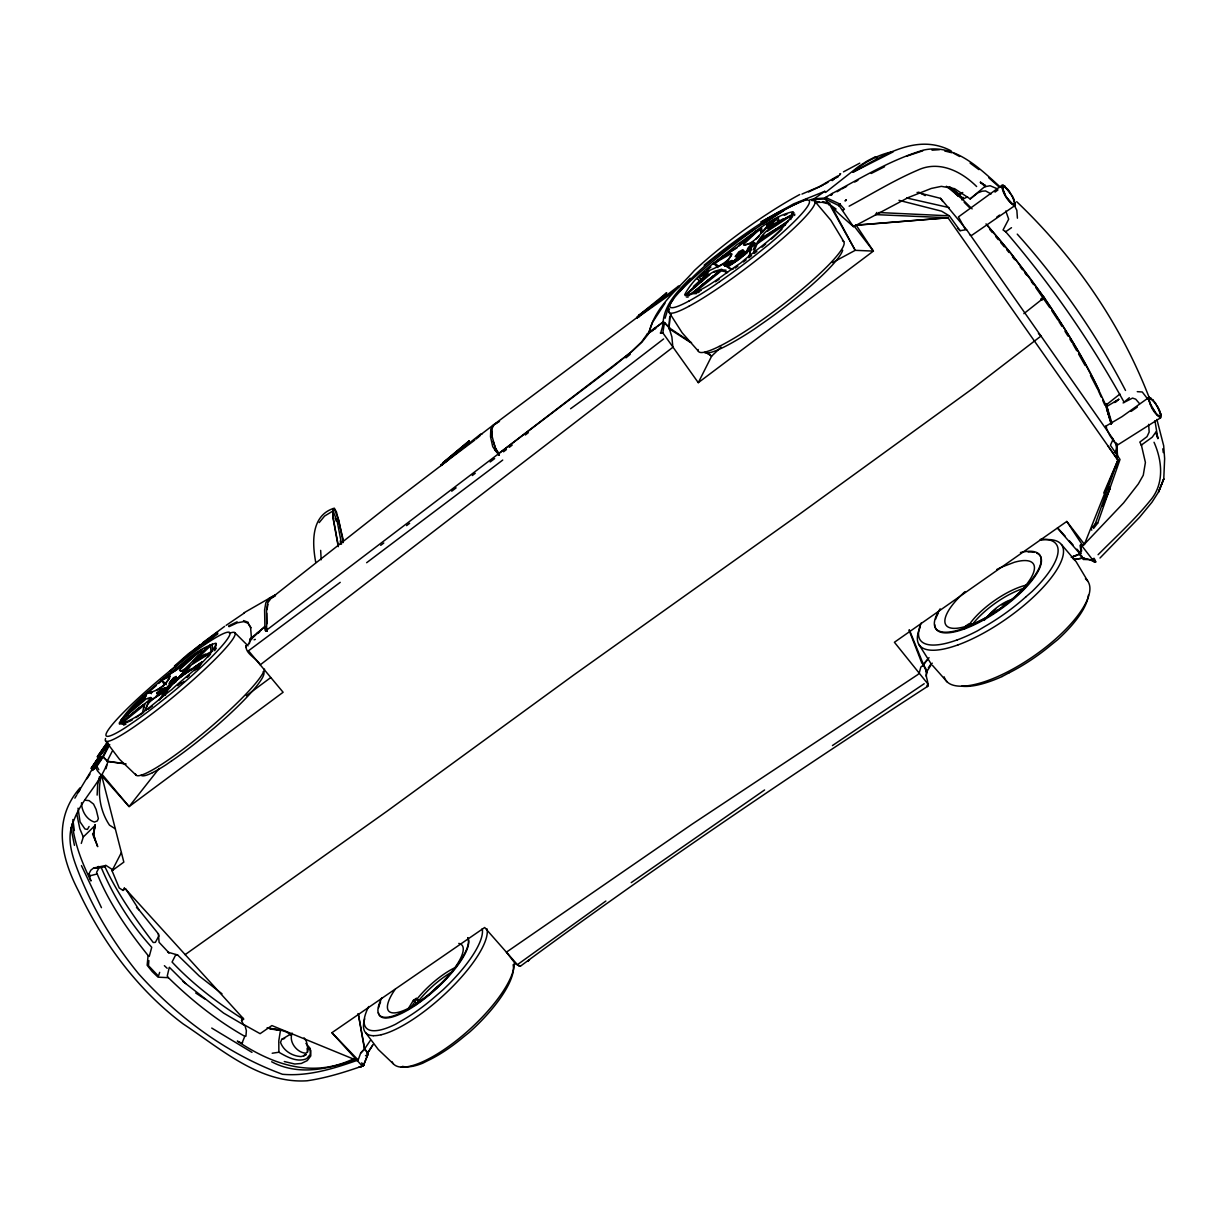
<?xml version="1.0" encoding="UTF-8"?>
<svg xmlns="http://www.w3.org/2000/svg" width="1226" height="1226" viewBox="0 0 1226 1226"><rect width="100%" height="100%" fill="white"/><g stroke="black" fill="none" stroke-linecap="round" stroke-linejoin="round"><path stroke-width="1.5" d="M125.757 888.988L139.197 910.075L158.384 933.86L159.089 942.304L169.081 952.954L167.732 952.142L177.601 954.962L199.21 976.003L221.998 993.796M697.701 278.716L696.92 278.67L700.996 281.857M164.575 690.376L156.346 695.893L163.196 692.292L165.096 690.866L156.867 695.479M441.85 464.899L440.977 465.482L480.761 434.035L481.772 434.341M1081.301 555.301L1083.554 559.439C1087.018 555.838 1099.569 567.132 1094.052 558.29L1092.213 559.24L1082.022 546.03L1080.075 545.264L1080.98 551.439M181.54 675.541L178.843 677.733L180.191 676.798M251.56 639.834L250.625 627.773L248.112 623.252L243.698 621.628L237.2 622.839L229.001 626.701M303.757 1055.923C309.718 1052.077 301.902 1057.532 299.88 1056.475C291.558 1055.724 283.344 1050.391 280.524 1042.376L281.796 1039.158L284.677 1038.468M492.101 437.253L492.27 431.659M691.556 342.713L669.886 328.277L664.492 322.499L662.546 322.331C664.446 325.457 657.964 336.016 662.776 332.721L660.431 332.92L663.22 333.242M714.942 262.762L712.919 264.096L723.509 256.341M754.312 244.464L754.327 243.652C756.779 239.239 744.381 249.338 748.105 250.456L751.492 247.759L742.987 255.269L754.312 244.464L747.293 250.349L749.117 249.859M790.801 219.561L791.23 215.5L792.563 214.749L767.415 231.239M678.055 286.7L678.576 286.056L636.616 318.224L639.359 316.538M97.13 795.107L97.636 784.977L99.505 776.564M830.891 195.348L831.642 193.8C861.403 177.785 890.643 159.978 923.193 150.17C954.426 143.059 979.313 168.131 1000.416 187.149M78.035 808.179L80.073 821.88L84.946 828.975L87.429 829.435L89.1 826.493M794.632 215.454L794.724 214.029M158.384 933.86L158.874 936.02L155.334 942.396L153.204 942.487C135.121 918.596 117.619 893.938 104.915 866.705L105.681 865.234L113.129 870.046M664.17 323.833L663.097 322.285L649.075 332.369C655.282 306.393 677.58 289.627 694.376 270.502C724.888 241.982 766.894 212.221 799.766 194.52M750.848 249.322L750.925 248.434M254.058 639.819L255.33 639.374M148.101 955.514L149.25 956.418L151.733 947.3C130.569 924.021 113.65 896.819 101.39 867.885L100.593 867.012L98.678 868.452L96.578 872.33C108.608 902.643 127.749 930.09 148.101 955.514L147.151 965.26L152.193 971.559L158.062 977.168L168.406 977.689C191.394 1000.201 216.787 1020.476 244.802 1036.338L245.936 1036.169L246.38 1030.652L245.001 1025.656L223.576 1013.074L182.689 981.229M352.935 1059.111C312.032 1078.405 272.494 1064.582 237.292 1041.104L241.951 1043.265L244.802 1036.338M996.876 188.62L990.133 185.739L985.106 186.704L985.336 185.632L980.294 182.337L985.352 186.536L984.386 184.881M749.898 255.437L748.779 257.016L751.262 248.434L726.819 266.839L731.278 269.429L732.995 268.877L731.278 269.429M80.119 787.782C52.381 819.366 61.024 857.388 78.587 891.21C102.831 942.61 137.45 989.719 183.195 1023.955C220.389 1048.414 259.544 1083.953 307.082 1080.78C326.346 1078.006 345.088 1072.091 363.356 1065.7L363.524 1064.26L361.563 1062.911M791.95 215.807L792.042 215.01L791.199 216.282M267.145 631.329L265.199 630.578L264.601 626.93L266.548 628.463L264.601 626.93L250.365 638.639L249.384 643.589M669.258 328.491L671.894 336.951L672.859 347.28L260.234 664.844C257.108 658.408 245.031 653.933 246.15 645.734L249.062 643.604L250.365 638.639M922.872 664.982L923.638 665.013L920.849 667.021L919.148 673.38L917.692 674.683L691.939 824.27L506.399 952.173L515.717 964.096L520.437 966.18C652.891 868.33 789.375 776.165 927.454 686.468C929.339 681.441 924.22 676.231 927.132 670.944L923.638 665.013L909.416 630.026M1156.792 434.234L1155.735 432.257L1157.85 438.647L1154.953 420.687M77.223 794.019L92.149 769.254L101.574 756.794L103.168 756.871L107.781 761.515L126.125 763.982M358.283 1013.657L364.643 1048.858L360.659 1053.119L358.161 1060.015C334.054 1068.52 308.385 1076.597 282.486 1074.283C227.101 1053.9 177.724 1017.457 138.507 973.659C114.018 943.713 93.666 910.228 79.307 874.291C72.549 857.097 65.33 837.971 74.004 820.056C81.422 799.781 98.877 784.395 106.616 764.963M162.353 679.587L160.821 680.568L168.161 675.71L170.138 675.787C166.905 684.69 157.464 690.943 148.453 692.92C145.618 691.571 150.767 691.786 151.457 693.717M338.253 546.673L333.089 518.429L332.936 508.606L334.346 508.192L336.491 512.039L343.203 539.655M753.729 252.51L757.009 243.974L784.379 224.894M210.182 653.719L210.581 652.876L192.896 663.956M160.851 698.161L159.181 699.663L169.571 685.886L163.257 691.725L148.346 702.1L145.235 709.9L146.446 709.655L145.235 709.9M926.182 676.17L927.132 670.944L926.013 670.683M663.097 322.285C664.461 304.155 678.254 290.501 690.269 278.271M266.992 609.705L267.927 604.357M605.874 901.033L517.403 964.678L484.668 927.5L331.909 1032.706L360.659 1064.321L363.356 1065.7L368.275 1053.44L364.643 1048.858L360.659 1053.119M106.064 768.702L107.781 761.515L103.168 756.871L96.869 766.373L98.785 769.775M246.15 645.734L246.242 647.696M209.554 646.025L209.937 645.06L192.85 661.611M1109.898 489.082L1109.331 487.212L1109.898 489.082L1102.572 506.246M101.314 775.675C97.084 792.226 99.919 810.953 109.512 825.159L115.382 828.883M148.867 960.571L148.499 965.705L158.46 976.126L159.671 972.356M92.563 833.956L97.697 846.645L93.345 833.971L95.092 824.608M93.345 833.971L95.23 825.083M417.913 1002.914L418.495 1000.171L416.288 998.378L413.392 1000.324L407.492 1009.918M159.686 699.709L172.207 683.725L181.816 675.373L183.379 672.246L176.36 680.032L178.598 677.626M358.942 1067.279L363.187 1065.685L363.693 1064.306L363.356 1065.7L359.203 1067.156M927.454 686.468L927.791 683.602L927.454 686.468L928.021 684.123L894.413 642.271L1066.789 521.448L1084.428 544.298L1082.022 546.03M142.645 711.785L144.499 704.873L123.259 722.237L127.948 722.359M1153.206 400.243L1149.16 397.27L1122.005 416.656L1105.561 426.326L1109.837 435.552L1114.541 442.264L1117.591 444.44M360.398 1066.835L363.356 1065.7L363.8 1064.183M665.074 318.254L668.768 306.285L673.534 298.853M520.437 966.18L518.552 965.582L520.284 966.165M830.983 194.198L825.604 197.417L825.052 198.888C832.883 209.171 843.825 218.044 853.449 226.657L908.374 197.509L931.331 188.436L941.369 186.352L954.518 188.651L970.226 198.964L977.796 192.896L982.149 191.195L985.566 190.934L991.114 193.953M363.448 1065.563L368.275 1053.44L364.505 1049.088L358.222 1013.749M96.869 766.373C82.663 778.755 103.689 759.829 101.574 756.794L103.122 757.208L109.742 744.565M92.885 769.683L95.322 766.924L96.946 766.848L95.23 766.648L92.548 770.035M528.222 960.893L529.494 959.927L528.253 960.77M826.585 198.06L825.604 197.417L839.641 203.914L839.166 205.723L853.449 226.657M143.611 696.445L143.825 695.678L143.12 696.215L145.388 699.709M773.897 220.511L774.158 219.577L762.357 232.48M733.409 263.008L735.11 261.245L731.968 263.897M839.473 206.075L839.641 203.914M778.341 217.921L778.602 217.079L777.805 217.676L779.414 220.91M927.469 686.391L927.791 683.602M81.284 843.411L83.291 836.975L79.828 828.761L76.702 813.666M1115.17 452.655L1117.254 446.54L1113.147 439.184L966.578 229.66L940.603 198.367L917.063 192.39M181.709 667.818L201.892 649.596L182.781 665.335L179.594 670.193L180.666 671.296L185.203 668.783L198.244 655.389L209.447 645.857M183.118 673.917L183.394 673.074L180.314 675.94M753.162 249.859C759.093 235.208 777.33 230.181 788.655 220.603L770.495 233.109M357.072 1060.521L271.881 1025.564L260.111 1033.671L243.315 1024.323L241.522 1020.66L242.549 1017.595M245.782 647.359L246.211 646.133M1093.592 528.421L1097.714 523.104L1120.028 459.459L1110.404 445.237L1113.147 439.184M1092.259 527.701L1095.339 523.717L1117.913 460.118L948.005 217.753L875.487 214.611L876.881 212.435M143.534 708.322L144.821 703.954L135.841 710.298M1084.428 544.298L1117.913 460.118L1108.212 446.295M747.293 252.495L743.799 255.36L744.534 254.993M744.55 243.514L761.392 227.53L762.281 231.959M1116.043 467.719L1117.989 462.922M747.293 250.349L751.875 245.016L755.124 243.33M194.26 667.342L202.535 661.611L179.41 677.288L195.271 660.998L210.044 653.044M671.373 314.208L669.948 317.641L669.028 328.66L689.564 341.885M671.005 314.484L669.565 317.917L669.028 328.66L669.886 328.277M197.34 653.151L197.708 652.278L184.452 663.511M1103.737 493.021L1117.913 460.118M211.837 644.999L212.236 644.11L212.558 651.435M831.58 194.919L832.209 193.478L832.285 194.505M733.301 261.077C731.907 258.732 725.991 263.759 723.754 265.352L727.171 265L733.439 260.786L727.708 263.222L724.673 266.257L732.29 262.517M840.055 174.567L840.561 173.678L839.243 175.379M251.636 638.731L264.893 626.501L264.601 610.012L265.797 602.824L269.184 598.365L275.482 595.054M731.631 254.763L727.57 261.031L724.827 262.916M176.467 678.07L176.299 677.242C174.107 677.534 167.625 683.081 170.981 683.572L175.517 679.327M93.038 769.468L102.248 757.346L108.853 744.718M200.941 654.883L200.528 651.466L201.6 650.5M157.434 693.257L164.728 688.062L163.303 690.667L165.357 687.847L160.989 689.058L156.621 693.104L157.74 693.502L165.249 688.583M828.929 205.049L829.374 204.129L822.248 202.305L815.198 202.489M112.24 751.216L107.183 761.223L123.887 763.537M265.674 630.823L613.368 366.451L631.39 351.77L641.55 341.962L647.359 333.886L662.546 322.331L664.14 323.327L664.492 322.499L662.822 332.859L698.284 382.665L711.662 356.107L721.133 347.111M241.522 1020.66L243.79 1019.082L125.282 888.758L122.998 890.413L119.213 887.961L112.026 870.736L121.389 852.576M498.216 454.861L499.166 455.168L495.227 450.432L495.932 449.068L493.159 441.345M1092.213 559.24L1093.883 561.585L1095.783 561.891L1092.228 559.776L1083.554 559.439L1079.447 554.428L1081.623 550.903L1080.719 544.712L1082.681 545.478L1066.789 521.448M122.998 890.413L124.439 887.701M1102.71 505.602L1110.097 487.979L1108.702 487.749L1110.02 489.205L1108.626 488.975M637.888 316.89L494.308 424.257L492.178 428.196L491.948 435.674L495.994 450.77M496.821 423.185L492.929 425.315L490.783 429.253L490.523 436.747L492.714 446.601L495.227 450.432M92.011 768.411L106.049 746.895M74.878 798.157L76.671 795.168M78.464 792.165L80.257 789.161M97.191 759.338L91.061 768.503L107.842 743.584M164.483 695.326L165.495 694.958L164.483 695.326C171.839 682.008 184.835 673.488 197.738 666.193M1083.769 544.85L1123.598 502.905L1138.326 483.933L1143.26 475.259L1145.406 462.478L1141.375 445.053L1152.225 437.207L1155.735 432.257M963.406 197.417L962.287 199.148L972.111 208.895M92.073 768.166L93.299 766.281M107.06 742.925L97.237 756.871L107.75 741.715M174.276 682.468L175.272 680.92L174.598 682.821M86.954 778.786L89.988 774.127M372.98 1044.69L367.202 1053.67L367.923 1054.682L365.501 1055.724M164.545 689.778C165.035 690.667 170.199 681.717 175.272 680.92M164.866 690.146L171.916 683.311L175.594 681.288M214.642 650.669L216.358 648.033M372.597 1045.441L367.202 1053.67L368.275 1053.44M1117.422 445.115L1160.639 417.79L1160.976 414.419L1157.819 406.909M196.558 659.281L210.458 645.887L211.087 652.263M364.505 1049.088L370.252 1040.567M157.173 696.016L160.989 693.058M742.251 253.583L743.875 250.855L739.263 252.464L735.968 256.816L740.519 255.115L742.251 253.583L735.156 256.571L738.834 251.836L742.91 249.675L743.615 250.947L738.619 256.326M98.172 757.775L108.194 743.14M169.617 678.33L163.916 685.564L156.054 690.575M928.343 667.802L930.795 664.277M102.294 752.795L106.325 747.017M359.754 1067.08L363.187 1065.685M809.773 199.945L814.416 198.597L824.776 191.333L825.573 192.451L858.307 166.705L867.364 160.882L875.487 156.744L877.157 157.97M727.692 264.111L727.202 264.801L730.573 262.134L729.378 262.778M1149.222 399.293L1149.819 398.45C1155.689 401.898 1159.26 409.178 1160.562 415.737L1158.631 416.104L1156.7 414.281M1149.16 397.27L1148.471 398.22C1149.927 405.653 1153.973 413.928 1160.639 417.79M96.072 761.346L100.134 755.691M104.179 750.036L106.218 747.216M448.593 459.842L389.623 504.821L271.053 598.288L267.758 602.824L266.517 609.966L266.67 631.129L264.893 626.501M752.81 245.706L754.327 243.652M106.861 745.806L108.486 743.63M763.737 234.902L758.342 242.38L759.063 241.706M160.499 692.675L158.338 694.345M839.733 174.674L840.469 173.694M922.626 665.672L924.665 662.975M932.25 663.159L926.641 671.848L923.255 664.722L927.438 659.879M93.391 769.422L95.23 766.648L96.839 766.572L95.291 766.449M646.317 310.178L638.424 315.695L666.592 292.891L664.369 295.742M180.283 677.319L181.816 675.373M159.165 768.426L129.098 806.585L97.482 770.878L95.322 766.924M177.525 679.342L176.36 680.032L181.693 674.744M845.833 200.681L846.201 199.93L844.913 200.88M1099.998 558.014L1139.475 517.372L1151.98 502.216L1158.555 491.948L1163.765 478.937L1164.639 458.616L1163.673 445.666L1156.884 419.445M466.723 443.935L469.251 440.839L442.693 462.999L456.118 453.176M167.211 689.426L168.682 687.617M665.028 303.174L652.523 322.331L648.217 334.208L642.056 342.008L631.237 352.031L498.89 453.421L499.166 455.168L495.932 449.068L498.89 453.421M929.047 657.688L922.642 665.136L923.638 665.013M319.189 522.613L324.584 516.054L332.522 511.242M189.632 667.235L181.448 676.522M169.617 686.437L168.836 687.388L170.138 686.391M170.981 683.572L176.268 676.445L173.448 677.748L168.989 683.587L174.046 681.258M679.786 291.328C700.552 265.965 728.029 247.407 754.618 228.741M679.618 286.378L669.549 294.93L638.7 316.722M738.113 254.931L741.577 252.326L738.113 254.931L738.665 257.199M178.567 678.821L176.36 680.032M160.652 690.958L159.717 691.954L162.782 689.502L164.728 690.483L162.184 689.732L160.652 690.958L161.694 692.521L159.457 694.606L162.552 692.016L161.663 692.506M961.705 199.853L967.544 196.773M734.573 262.058L737.914 259.069L728.505 265.061L737.807 259.881L737.025 260.648M709.762 274.67L686.254 294.792L705.778 276.417L714.222 271.39L721.746 269.214L691.066 294.025L713.624 275.651M687.863 292.799L707.264 274.425L707.954 272.494L701.992 274.823M176.146 681.472L175.41 682.208M772.671 221.538L767.032 227.959L783.353 218.764M144.254 700.582L121.006 720.306C130.37 712.321 138.216 700.291 150.783 697.456L151.656 698.054L150.599 699.081L128.684 716.352M748.596 256.678L749.622 256.28L750.435 249.66M169.602 671.48L199.731 645.014M189.616 665.059L183.517 670.806L181.555 671.158L180.498 670.132M1074.574 559.853L1072.52 558.274M171.579 681.503C177.617 677.426 170.276 680.675 172.268 683.434M749.101 250.472L751.293 248.326M749.653 247.79L753.101 245.338L749.653 247.79L750.205 250.027M169.111 687.081C162.92 695.065 145.296 700.077 146.446 709.655M755.63 239.376L759.093 236.02M734.803 260.678C739.585 257.154 735.324 262.992 734.619 259.958C737.7 257.736 743.6 250.073 746.649 252.418L742.19 256.495M735.11 261.107L740.535 255.36L746.45 251.728M737.041 259.468L744.197 254.089L746.128 251.299M125.052 720.137L120.424 723.386L128.378 716.321M197.034 669.396L199.777 666.806M477.971 436.992L479.826 435.23M693.426 286.501L707.632 273.49L699.126 277.474L702.268 280.631M695.816 291.527L721.271 270.869L727.6 272.141M97.544 868.192L94.433 867.855L104.976 865.648M1139.613 403.706L1135.705 399.17L1132.548 398.082L1123.123 402.94L1129.33 397.76M129.558 711.218L144.821 697.609L146.047 695.556L145.327 694.544M205.079 649.489L195.608 659.343L205.386 654.117M132.975 708.643L141.511 701.011M748.657 251.054L740.443 258.349L727.922 266.885L732.183 269.383M1098.082 554.734C1115.568 537.08 1134.111 520.345 1149.804 501.036C1164.501 484.485 1162.447 461.206 1154.034 442.264M759.461 229.185L761.269 228.373L747.339 238.886L743.508 243.453L743.6 245.062C757.591 243.33 763.262 227.009 774.357 219.898M1118.771 399.308L1115.43 402.251L1114.342 402.358L1118.771 399.308L1107.507 406.051M745.914 253.138L747.293 251.897M174.429 666.055L188.176 653.948L217.569 632.095M174.751 666.699L188.375 654.699L217.538 632.953M817.39 201.83L816.685 202.428L814.416 198.597M739.002 245.966L755.798 232.005M985.137 186.306L970.057 198.888M181.218 683.679L183.946 681.319M1025.917 596.817L1032.185 591.392A83.199 27.355 -35.2 0 0 1040.23 539.425M180.253 667.143L165.862 676.997M750.894 235.101L736.857 247.361L722.451 256.556M701.793 285.06L721.654 269.843L726.083 270.21M128.899 716.52L135.381 711.08M476.071 439.061L480.071 435.705M191.394 657.182L176.253 670.132L167.303 675.357M442.693 462.999L469.251 440.839M760.917 239.392L757.285 242.457C764.825 229.553 778.158 221.86 791.23 215.5M753.239 241.507L750.787 243.545L744.519 245.047M666.592 292.891L660.124 299.19L638.424 315.695M704.153 265.168C729.378 244.648 755.584 225.063 784.226 209.539M625.934 357.839L630.271 354.299M474.769 440.103L440.977 465.482M166 697.579L172.406 692.445A80.579 9.103 -39.9 0 0 229.063 632.218A80.579 9.103 -39.9 0 0 149.986 687.663A80.579 9.103 -39.9 0 0 110.861 735.585A81.713 9.241 -39.9 0 0 117.006 732.673A80.349 9.072 -39.9 0 0 125.328 727.692L130.569 724.122A79.767 8.996 -39.9 0 0 166 697.548M1119.92 394.036L1106.067 405.055L1104.856 405.162L1102.649 400.243M492.929 425.315L480.209 435.046M181.555 676.154L183.517 674.606M1023.863 313.657L1044.169 297.611M143.319 699.387L145.771 696.491L144.806 695.387M136.668 709.977L143.718 704.628M832.178 180.651L834.354 178.935M94.05 867.656L90.831 870.169L88.778 874.184L89.283 876.008L96.808 874.031M761.744 239.514L768.917 234.166M653.458 330.131L647.359 333.886M202.75 642.685L224.603 626.394M503.518 451.796L506.415 449.559M509.311 447.321L512.192 445.084M502.721 460.072L366.635 562.719M653.535 328.859L655.971 328.185M340.23 582.35L248.495 650.776L283.114 692.261L129.098 806.585L102.187 774.51M525.295 434.985L528.314 432.671M663.634 338.943L613.398 377.623L570.565 408.748M406.572 525.632L409.622 523.318M451.735 491.197L456.118 487.856M472.301 475.535L475.244 473.282M1005.029 186.367L1002.699 184.942L1001.688 185.494L958.456 216.91L964.985 228.71M490.17 461.972L494.66 458.57M204.19 644.125L217.876 633.811M717.93 267.544L713.701 263.544L730.619 254.012M380.719 545.325L383.769 543.026M698.284 382.665L873.387 251.1L856.131 225.094L854.016 225.921L873.387 251.1L855.212 250.334L832.423 262.625M164.407 684.506L161.418 680.169L169.939 676.706M246.303 695.74L270.609 677.671M853.035 171.87C864.667 162.2 878 154.629 892.957 151.626M995.006 192.114L997.995 189.923M996.631 217.247L999.619 215.056M112.026 870.736L123.841 862.108L101.727 775.797M714.681 274.869L716.781 273.337M631.221 882.628L764.58 789.973M647.757 309.136L653.504 304.967M735.11 261.705L730.865 264.356M984.187 184.988L985.336 185.632M762.327 238.58L776.564 228.802M180.038 676.844L185.632 673.089M147.396 702.023L150.292 699.969M1014.086 199.516L1015.343 205.278L971.467 235.515L969.582 234.564M835.703 178.199L838.477 176.253M700.996 275.222C705.9 270.394 727.677 265.69 731.876 253.905L729.087 253.353L719.923 258.901M1005.81 211.01L1008.692 219.193L1003.052 229.982L1005.718 231.714L1011.496 227.684M719.57 281.719L712.582 286.593A87.276 10.789 -37.4 0 1 700.031 294.608A88.778 10.988 -37.4 0 1 689.135 300.937M171.517 760.948L165.893 764.871A80.073 11.08 -40.1 0 1 152.484 772.671M1040.705 299.144L1043.77 297.029C1063.831 327.036 1083.631 357.425 1098.986 390.174M440.992 464.608L441.85 464.01M1041.533 300.324L1044.583 298.209L1010.837 253.246L986.853 224.925M1131.092 411.4L1137.33 407.078M924.189 683.725L832.439 745.561M226.136 625.352L244.495 612.877M185.095 954.671L387.094 811.152L573.431 675.22L799.75 513.985L973.567 387.906L1040.997 336.047L1038.422 333.533M965.414 626.21L968.831 623.911L973.812 624.095M186.689 672.338L191.225 669.335M184.452 673.702L191.562 669.028M738.588 259.084L740.719 257.046M1107.032 403.569L1105.484 404.58L1111.139 424.15M636.662 317.319L639.16 315.741M837.542 176.084L819.152 186.75L801.973 194.076M724.934 255.406L737.163 247.683M762.158 224.389L783.598 210.734M159.227 693.165L161.081 691.97M165.464 689.518L168.529 688.138M1079.447 554.428L1080.811 553.432L1076.949 549.171M842.584 210.397L844.423 209.248L840.009 204.252L839.289 205.83L825.052 198.888L826.247 198.98L815.351 199.378M849.143 206.183C871.947 193.907 894.076 180.222 917.952 170.062C939.147 160.192 961.399 171.333 976.632 186.536M831.489 180.345L834.676 178.398M1015.343 205.278L1014.362 205.861C1007.741 201.432 1002.638 193.417 1001.688 185.494M282.225 1039.096L292.232 1033.181C288.34 1041.579 296.876 1052.644 305.626 1053.18L307.22 1052.46L308.017 1049.87L306.485 1041.548L304.063 1037.809M824.899 184.069L828.025 182.245M837.036 191.746L840.208 189.907M719.279 266.272L723.447 263.866M244.097 612.739L274.976 595.024M845.618 200.451L846.338 200.037M778.464 212.098L760.902 222.075L793.605 203.884L824.776 191.333M290.976 1035.311C284.263 1028.553 275.222 1030.652 267.299 1027.817M271.053 598.288L275.421 595.821M197.555 658.791L210.964 651.864M962.747 192.467L958.288 195.976L955.422 193.708M494.308 424.257L499.488 421.438M823.351 184.973L808.532 191.976M1003.251 185.387L1002.301 185.892C1003.205 193.371 1008.002 200.926 1014.254 205.094L1015.113 202.581M841.802 188.988L846.645 186.383M854.721 182.03L857.955 180.299M1002.163 676.491L1009.32 672.676M843.457 171.87L859.763 163.15M853.158 172.115C882.751 155.809 916.833 132.638 951.146 150.875M332.936 508.606C310.714 516.452 312.247 543.547 315.756 562.473M853.143 172.13L892.896 152.009M790.816 215.286L768.058 227.929L776.717 218.979L777.805 221.875M837.006 177.126L838.369 176.421M871.226 173.479L884.605 166.705M102.248 757.346L103.168 756.871M780.012 211.332L807.244 198.827M708.873 271.207L700.965 274.93L701.854 274.823M228.695 625.873L237.124 621.812M303.864 1055.555L306.194 1054.529M1071.202 557.278L1080.811 553.432M1080.167 553.968L1072.367 557.14M123.596 725.118L125.956 724.168M164.207 690.054L165.403 689.61M1072.198 556.895L1076.581 555.286M1114.342 402.358L1115.43 402.251L1114.664 402.343M122.477 723.248L121.405 723.616L125.573 723.417M356.459 1059.003C329.334 1069.057 298.7 1076.213 271.651 1061.777M714.145 272.264L718.528 270.762M906.581 156.208L922.78 150.813M691.357 294.378L687.418 294.501M695.433 292.278L694.33 292.646L698.912 292.401M696.506 293.566L692.2 293.75M1095.339 523.717L1097.714 523.104M151.871 692.491L147.381 692.675M1074.083 559.516L1083.554 557.953M1074.727 559.439L1082.681 558.075M156.928 693.395L158.46 693.058M875.793 157.127L876.805 157.158M241.66 1042.851L242.61 1042.667M100.593 867.012L95.858 867.947M100.394 867.579L104.915 866.705M957.521 228.159L960.096 230.687L966.578 229.66M272.187 1053.241L278.869 1052.23C286.869 1056.843 297.274 1062.804 306.653 1058.651L310.239 1054.483L310.27 1048.521L305.918 1043.387M813.895 198.811L825.052 198.014M147.794 698.743L151.38 698.958M662.822 332.859L660.446 333.074L662.975 333.135M856.56 225.232L948.005 217.753L856.131 225.094M932.036 150.185L939.453 149.679M815.734 201.769L819.259 201.677M99.03 759.89L100.026 759.89L98.203 760.963L99.168 760.963M878.797 212.527L949.338 215.837L960.096 230.687M1137.268 391.661L1142.264 391.983L1147.934 399.324M686.299 296.968L688.123 297.121M270.226 1029.104L280.708 1030.039M1093.883 561.585L1095.722 561.891M84.977 800.21L89.084 800.624L93.559 804.103L96.164 809.528L98.371 818.6L97.283 820.945L94.387 822.064C86.402 819.504 81.575 810.846 81.498 802.739M655.343 328.66L653.964 328.507L654.715 329.15M177.601 954.962L175.824 954.625L172.069 962.042C192.482 983.85 217.217 1002.715 242.625 1018.852M729.531 264.525L730.389 264.709L728.918 265.046M906.658 197.968L949.123 207.608M724.964 265.766L725.761 265.95M284.279 1061.532L294.776 1064.015L301.289 1063.478L307.266 1060.582L310.776 1055.938L310.822 1050.467L308.247 1048.138M944.74 150.982L951.805 152.744M898.965 200.328L941.537 211.163L949.338 215.837M822.784 201.57L829.925 203.393M98.218 866.491L101.743 867.395M202.213 662.362L200.62 663.251M83.291 836.975L95.168 825.374L93.712 834.017L94.938 839.871M243.484 620.571L248.204 622.302M267.391 1027.817L280.493 1030.162L278.792 1040.843L278.869 1052.23M1151.153 398.281L1149.697 397.714L1149.068 398.603L1149.482 401.392M258.533 631.85L259.498 632.325L257.414 632.769L258.38 633.244M918.657 192.13L925.232 195.624M953.567 153.173L959.621 156.499M251.974 1052.368L211.73 1028.062M122.11 720.014L122.631 718.865M705.348 352.046L711.662 356.107L705.471 351.985M195.716 992.999L204.773 998.945M985.627 186.046L980.493 182.092M961.95 197.401L948.847 187.317L961.95 197.401L962.287 199.148L946.38 186.245M714.927 263.498L719.064 266.425M830.799 205.263L836.117 209.064M1105.561 426.326L1106.649 427.123M970.088 163.089L978.915 169.632M949.001 187.302L958.027 194.06M949.966 186.873L959.989 194.827M851.534 224.527L852.76 225.553M89.283 876.008L90.985 880.988C82.05 862.935 74.587 843.733 72.242 823.596M988.784 177.77L999.696 187.501M164.376 965.674L167.165 968.279M393.347 1063.816L378.267 1049.487L365.654 1032.736M136.009 775.093L119.458 759.246L105.589 740.964M136.484 907.485L139.197 910.075M1016.722 201.708C1074.099 256.341 1120.349 323.097 1148.992 397.086M1005.427 231.453C1050.835 284.125 1090.619 341.594 1124.227 402.465M964.157 202.29L970.287 208.374M1004.584 186L1012.247 196.007M234.702 632.539L248.035 645.872M664.262 322.683L669.657 328.2M185.662 983.558L169.311 967.253L167.242 976.065L168.406 977.689M331.909 1032.706L358.161 1060.015M173.356 680.445L174.766 681.932M162.246 680.338L166.338 684.66M986.026 223.883C1033.687 278.287 1075.524 338.575 1105.484 404.58L1106.465 404.749L1111.292 424.089M1057.67 527.9L1065.379 536.406M1069.241 540.666L1073.087 544.926M170.491 681.61L172.605 683.955M932.557 665.457L947.269 682.024M698.268 351.065L682.146 332.782L668.952 312.078M416.288 998.378L419.583 1002.117M413.392 1000.324L415.599 1002.822M1057.379 528.084L1080.075 553.891M1017.243 234.12C1059.632 281.367 1096.259 334.116 1125.514 390.45M1061.501 544.543L1076.152 561.738L1087.661 580.94M814.754 201.217L830.845 220.251L843.718 241.522M989.949 229.691L992.34 232.542M995.91 236.817L998.301 239.668M1000.692 242.518L1004.263 246.794M1006.653 249.644L1009.029 252.495M925.998 671.787L926.764 672.737M1012.446 256.786L1014.668 259.651M1020.216 266.824L1022.438 269.689M1024.66 272.57L1026.882 275.436M1152.884 399.952L1155.551 403.262M1007.052 188.467L1009.749 191.976M1007.435 198.443L1012.032 203.746L1014.561 204.144C1013.687 197.125 1009.213 190.091 1003.358 186.153L1002.516 188.452L1005.197 194.842M786.663 222.335L788.088 221.599M1031.327 281.52L1033.549 284.57M1035.771 287.604L1049.732 307.588M940.603 198.367L942.733 201.478M1051.785 310.699L1057.946 320.032M248.112 623.252L251.039 627.727M918.826 644.401L930.657 663.128M1154.677 411.522L1150.509 404.09M1155.352 403.17L1159.735 410.986M1152.333 407.951L1157.037 414.572L1160.532 417.055L1160.853 413.867M1058.973 321.595L1061.977 326.423M1064.965 331.235L1067.969 336.062M1069.961 339.28L1071.968 342.483M1155.995 433.023L1156.854 433.958M1072.965 344.092L1076.704 350.682M1078.573 353.977L1085.133 365.501M333.303 511.717L337.15 521.111L341.564 544.038M830.385 205.953L855.212 250.334L833.542 210.106M875.487 156.744L876.13 157.939L876.498 156.775M1141.375 445.053L1139.812 442.096L1147.015 436.655L1149.16 432.073L1148.639 424.349M1090.512 375.432L1097.362 388.719M1014.592 205.876L1016.844 210.305L1017.411 218.182M101.451 907.669L81.452 865.617M1091.217 529.034L1091.784 530.168M1012.262 195.808L1014.193 199.945M160.33 691.725L161.234 693.625M1098.22 390.389L1101.178 396.948M739.033 254.533L739.968 256.632M1141.237 444.701L1141.559 445.559M909.018 630.072L921.967 663.389M1084.443 557.891L1084.995 559.347M750.266 247.652L751.063 249.843M1149.344 400.841L1150.57 404.442M1156.225 432.441L1158.049 438.418M335.234 518.046L336.231 521.096M1106.342 404.81L1112.013 423.384M1106.634 408.978L1110.342 420.503L1106.373 406.833M760.12 229.415L760.948 232.833M74.449 845.358L70.847 827.519M338.253 545.463L333.472 519.364L332.951 512.729L333.334 510.292L334.637 509.909L338.728 519.916L343.234 542.566M266.057 627.497L266.67 631.129M1116.687 443.889L1117.652 457.267M1115.905 442.847L1117.361 456.501M307.082 1048.598L307.573 1052.184M72.855 819.535L74.342 830.584M1162.8 448.823L1163.29 452.593M340.292 540.758L340.659 544.129M320.66 550.382L321.181 559.807M266.747 613.215L266.931 623.835M1116.641 452.21L1116.733 457.068M215.914 645.382A61.744 6.988 -39.9 0 1 215.776 646.393M215.178 647.803A61.744 6.988 -39.9 0 1 214.09 649.565M210.55 654.148A61.744 6.988 -39.9 0 1 208.114 656.937M200.88 664.492A61.744 6.988 -39.9 0 1 194.536 670.622M189.248 675.511A61.744 6.988 -39.9 0 1 187.026 677.518M181.279 682.606A61.744 6.988 -39.9 0 1 177.724 685.686M152.407 706.023A61.744 6.988 -39.9 0 1 147.886 709.364M143.595 712.429A61.744 6.988 -39.9 0 1 139.565 715.202M138.277 716.045A61.744 6.988 -39.9 0 1 135.841 717.639M132.469 719.739A61.744 6.988 -39.9 0 1 129.466 721.455M124.715 723.738A61.744 6.988 -39.9 0 1 123.014 724.275M122.707 719.156A61.744 6.988 -39.9 0 1 124.286 717.026M126.278 714.589A61.744 6.988 -39.9 0 1 130.477 709.9M132.439 707.831A61.744 6.988 -39.9 0 1 156.392 685.441M158.644 683.495A61.744 6.988 -39.9 0 1 160.912 681.564M164.33 678.683A61.744 6.988 -39.9 0 1 171.242 673.028M173.525 671.204A61.744 6.988 -39.9 0 1 175.808 669.396M204.436 649.044A61.744 6.988 -39.9 0 1 207.286 647.405M229.4 633.336A84.303 9.67 -39.9 0 1 202.351 671.557A84.303 9.67 -39.9 0 1 116.884 737.654A85.498 9.808 -39.9 0 1 110.493 740.627A84.303 9.67 -39.9 0 1 105.605 738.45M264.54 669.12A83.843 11.463 -40.1 0 1 218.534 720.244A83.843 11.463 -40.1 0 1 147.84 772.411A85.038 11.632 -40.1 0 1 141.235 775.169A83.843 11.463 -40.1 0 1 135.565 773.974M263.222 671.664A80.073 11.08 -40.1 0 1 214.351 727.83L207.976 733.071A79.292 10.988 -40.1 0 1 171.487 760.994M141.128 775.23A80.073 11.08 -40.1 0 0 146.17 775.292A81.192 11.233 -40.1 0 0 152.514 772.656M793.099 214.657A67.062 8.321 -37.4 0 1 791.843 217.692M781.897 229.231A67.062 8.321 -37.4 0 1 771.46 239.009M765.683 244.051A67.062 8.321 -37.4 0 1 761.99 247.177M756.871 251.391A67.062 8.321 -37.4 0 1 754.235 253.506M751.569 255.636A67.062 8.321 -37.4 0 1 748.856 257.766M746.128 259.881A67.062 8.321 -37.4 0 1 743.385 261.981M737.868 266.103A67.062 8.321 -37.4 0 1 735.125 268.126M719.156 279.283A67.062 8.321 -37.4 0 1 715.417 281.735M701.211 290.317A67.062 8.321 -37.4 0 1 698.774 291.604M689.64 295.42A67.062 8.321 -37.4 0 1 687.97 295.681M702.743 274.333A67.062 8.321 -37.4 0 1 705.333 271.957M706.666 270.747A67.062 8.321 -37.4 0 1 710.896 267.023M715.386 263.176A67.062 8.321 -37.4 0 1 717.716 261.215M720.106 259.253A67.062 8.321 -37.4 0 1 723.754 256.265M727.493 253.292A67.062 8.321 -37.4 0 1 730.022 251.299M740.305 243.468A67.062 8.321 -37.4 0 1 742.879 241.568M766.664 225.232A67.062 8.321 -37.4 0 1 769.606 223.408M771.031 222.534A67.062 8.321 -37.4 0 1 773.775 220.895M784.272 215.362A67.062 8.321 -37.4 0 1 786.954 214.228M792.195 213.263A67.062 8.321 -37.4 0 1 792.915 213.753M689.15 300.922A87.521 10.819 -37.4 0 1 697.196 274.793A87.521 10.819 -37.4 0 1 799.444 202.275A87.521 10.819 -37.4 0 1 768.978 244.326L762.02 249.92A86.648 10.697 -37.4 0 1 719.616 281.658M811.827 200.574A91.567 11.509 -37.4 0 1 785.146 236.311A91.567 11.509 -37.4 0 1 700.414 299.68A92.885 11.678 -37.4 0 1 689.058 306.209M689.027 306.239A91.567 11.509 -37.4 0 1 669.549 308.814M842.461 240.756A91.03 13.624 -37.1 0 1 812.363 280.402A91.03 13.624 -37.1 0 1 730.696 340.215A92.348 13.823 -37.1 0 1 719.141 346.452M719.156 346.437A91.03 13.624 -37.1 0 1 698.084 349.517M842.691 250.227A86.939 13.164 -37.1 0 1 810.095 286.501L803.444 292.018A86.081 13.057 -37.1 0 1 761.423 324.108L754.296 329.104A86.709 13.118 -37.1 0 1 734.772 341.226A88.18 13.348 -37.1 0 1 723.723 347.188A86.939 13.164 -37.1 0 1 704.521 352.552M482.216 928.695A76.901 23.187 -42 0 1 442.954 989.872L436.962 995.037A76.135 22.942 -42 0 1 401.27 1020.89L395.508 1024.277A76.702 23.141 -42.1 0 1 380.979 1029.825A77.974 23.509 -42 0 1 373.486 1030.729A76.901 23.187 -42 0 1 368.689 1006.531M467.949 938.319A58.787 17.746 -42.1 0 1 444.394 980.953A58.787 17.746 -42.1 0 1 391.293 1017.258A59.645 18.007 -42.1 0 1 385.562 1017.994A58.787 17.746 -42.1 0 1 378.374 1012.63M378.604 1007.864A58.787 17.746 -42.1 0 1 380.581 1001.918M487.013 928.848A80.441 24.382 -42.1 0 1 451.459 987.727A80.441 24.382 -42.1 0 1 381.102 1034.775M373.24 1035.709A80.441 24.382 -42.1 0 1 364.704 1018.867M514.261 963.238A80.042 25.869 -42.3 0 1 476.73 1022.729A80.042 25.869 -42.3 0 1 409.223 1066.39A81.177 26.221 -42.3 0 1 401.239 1067.095M401.224 1067.11A80.042 25.869 -42.3 0 1 391.922 1061.624M513.112 964.739A76.456 24.826 -42.4 0 1 469.435 1032.246L463.367 1037.119A75.675 24.581 -42.4 0 1 428.18 1060.444L422.679 1063.218A76.456 24.826 -42.4 0 1 413.177 1066.191A77.529 25.164 -42.3 0 1 405.622 1066.835A76.456 24.826 -42.4 0 1 402.526 1066.359M381.117 1034.744A81.59 24.719 -42 0 1 373.271 1035.679M411.675 1006.546A42.527 13.302 -42.2 0 1 454.509 967.912M415.231 1005.427A42.512 13.348 -42.2 0 1 453.022 971.329M458.785 943.422A49.285 14.927 -42.1 0 1 447.796 976.586A49.285 14.927 -42.1 0 1 398.281 1012.308A49.285 14.927 -42.1 0 1 395.124 989.382M467.765 937.629A58.863 17.746 -42 0 1 417.76 1002.853A58.863 17.746 -42 0 1 381.899 997.872M428.824 995.343A18.926 5.915 -42.2 0 1 441.299 983.742M1036.721 553.141A63.614 20.949 -35.2 0 1 1025.288 588.143A63.614 20.949 -35.2 0 1 964.724 628.815M934.733 624.632A63.614 20.949 -35.2 0 0 955.498 631.651A64.534 21.225 -35.2 0 0 964.739 628.8M935.591 619.237A63.614 20.949 -35.2 0 1 938.472 612.847M1028.124 552.037A63.614 20.949 -35.2 0 1 1034.284 552.374M1041.288 540.053A87.046 28.765 -35.1 0 1 1050.115 579.162A87.046 28.765 -35.1 0 1 957.966 644.907M920.343 626.9A87.046 28.765 -35.1 0 0 945.338 648.692A88.303 29.148 -35.1 0 0 957.996 644.876M957.23 639.911A83.199 27.355 -35.2 0 0 977.75 630.7L985.014 626.363A82.387 27.064 -35.2 0 0 1025.901 596.817M921.339 622.9A83.199 27.355 -35.2 0 0 945.277 643.512A84.379 27.723 -35.2 0 0 957.337 639.849M1085.424 578.779A86.571 30.481 -34.9 0 1 1066.038 629.076A86.571 30.481 -34.9 0 1 985.26 681.472A87.828 30.895 -34.9 0 1 972.509 684.951A86.571 30.481 -34.9 0 1 944.158 676.844M1088.397 595.146A82.678 29.255 -34.9 0 1 1057.594 639.757L1051.034 645.029A81.851 28.98 -34.9 0 1 1009.32 672.706M961.72 686.192A82.678 29.255 -34.9 0 0 976.448 685.242A83.858 29.639 -34.8 0 0 988.662 681.871A82.448 29.163 -34.9 0 0 1002.163 676.507M968.923 625.122A45.99 15.677 -35 0 1 1026.852 584.986M972.479 624.402A45.975 15.739 -35 0 1 1025.074 587.944M984.217 620.387A30.006 10.268 -35 0 1 995.88 609.291M1001.964 605.062A30.006 10.268 -35 0 1 1012.799 599.299M1020.461 552.512A63.691 20.919 -35.2 0 1 1032.016 579.331A63.691 20.919 -35.2 0 1 960.617 629.413A63.691 20.919 -35.2 0 1 940.158 608.832M965.015 591.622A53.331 17.608 -35.1 0 0 955.928 628.325A53.331 17.608 -35.1 0 0 1023.358 588.219A53.331 17.608 -35.1 0 0 1014.346 562.274L1001.826 567.04A53.331 17.608 -35.1 0 0 996.784 569.508M987.313 617.306A20.474 6.973 -35 0 1 1013.182 599.116M793.682 212.619C781.851 233.752 758.741 247.223 740.688 263.023C722.942 274.471 706.038 290.531 685.273 295.573L684.69 294.7C695.74 273.383 719.018 260.326 736.811 244.74C754.726 233.093 771.721 216.236 792.977 211.715L793.682 212.619M216.343 643.88C206.474 662.837 186.95 675.128 171.686 689.656C155.15 701.732 139.534 718.697 119.489 724.137L119.244 723.079C130.799 703.954 149.97 690.636 166.322 675.802C182.138 664.492 196.972 648.431 215.899 643.206L216.343 643.88M792.195 213.876L792.762 213.339L792.195 213.876M839.779 204.022L839.289 205.83L839.779 204.022M755.568 231.423L755.339 232.25L755.568 231.423M1163.719 479.029L1158.555 491.948L1163.719 479.029M198.321 665.626L197.83 666.576L198.321 665.626M785.483 223.914L785.054 224.864L785.483 223.914M840.208 174.552L840.208 174.552M726.88 272.616L726.16 273.229L726.88 272.616M959.606 193.831L958.288 195.976L959.606 193.831M148.591 692L147.733 692.108L148.591 692M718.482 259.406L718.482 259.406M166.292 675.986L166.292 675.986M754.971 251.575L754.22 252.066L754.971 251.575M686.192 293.704L686.192 293.704M122.769 717.946L122.769 717.946M89.299 874.23L89.835 876.038L89.299 874.23"/></g></svg>
